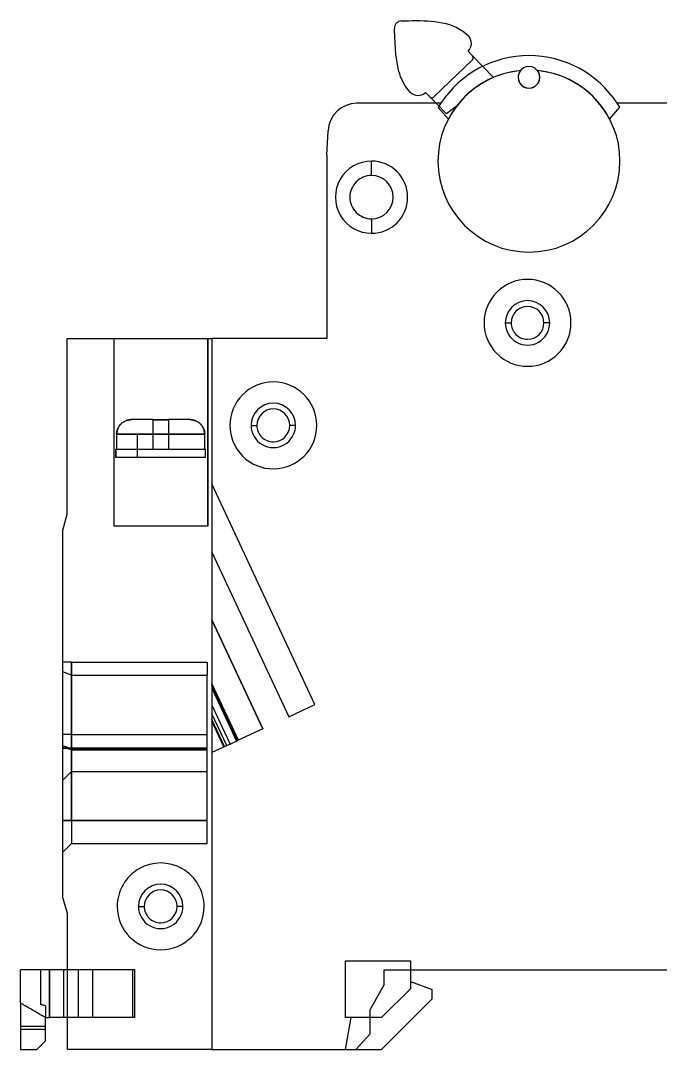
# Model space of a CAD drawing. Header units: millimetres. Extents: x -51.3 to 37.3, y -51.5 to 19.7.
# Drawn here: x -51.3 to -7, y -51.5 to 19.7 of the extents above; entities that cross this region are included whole.
import ezdxf

# ---------------------------------------------------------------- set-up
doc = ezdxf.new("R2010")
doc.units = ezdxf.units.MM
doc.layers.add('MAIN-1', color=7, linetype='Continuous')
doc.layers.add('MAIN-2', color=7, linetype='Continuous')

msp = doc.modelspace()

# ---------------------------------------------------------------- linework, layer by layer
at = {"layer": 'MAIN-1'}
for p, q in [((-24.938, 19.702), (-24.68, 19.711)), ((-24.68, 19.711), (-24.423, 19.719)), ((-24.423, 19.719), (-24.165, 19.725)), ((-24.165, 19.725), (-23.907, 19.728)), ((-23.907, 19.728), (-23.649, 19.727)), ((-23.649, 19.727), (-23.391, 19.721)), ((-23.391, 19.721), (-23.134, 19.709)), ((-23.134, 19.709), (-22.876, 19.691)), ((-22.876, 19.691), (-22.62, 19.664)), ((-22.62, 19.664), (-22.364, 19.628)), ((-22.364, 19.628), (-22.111, 19.582)), ((-22.111, 19.582), (-21.859, 19.524)), ((-21.859, 19.524), (-21.612, 19.452)), ((-21.612, 19.452), (-21.369, 19.366)), ((-21.369, 19.366), (-21.132, 19.263)), ((-21.132, 19.263), (-20.905, 19.142)), ((-25.41, 19.075), (-25.415, 19.177)), ((-25.404, 18.973), (-25.41, 19.075)), ((-25.4, 18.871), (-25.404, 18.973)), ((-25.395, 18.769), (-25.4, 18.871)), ((-25.39, 18.667), (-25.395, 18.769)), ((-25.386, 18.566), (-25.39, 18.667)), ((-25.381, 18.464), (-25.386, 18.566)), ((-20.905, 19.142), (-20.688, 19.002)), ((-20.688, 19.002), (-20.484, 18.843)), ((-20.484, 18.843), (-20.297, 18.667)), ((-25.374, 18.328), (-25.381, 18.464)), ((-25.368, 18.192), (-25.374, 18.328)), ((-25.36, 18.057), (-25.368, 18.192)), ((-25.352, 17.921), (-25.36, 18.057)), ((-25.343, 17.786), (-25.352, 17.921)), ((-25.333, 17.651), (-25.343, 17.786)), ((-25.322, 17.515), (-25.333, 17.651)), ((-25.309, 17.378), (-25.322, 17.515)), ((-25.294, 17.242), (-25.309, 17.378)), ((-25.277, 17.105), (-25.294, 17.242)), ((-25.258, 16.969), (-25.277, 17.105)), ((-20.315, 17.606), (-20.013, 17.293)), ((-20.012, 17.292), (-19.304, 16.559)), ((-25.237, 16.833), (-25.258, 16.969)), ((-25.214, 16.697), (-25.237, 16.833)), ((-25.187, 16.562), (-25.214, 16.697)), ((-25.147, 16.384), (-25.187, 16.562)), ((-25.101, 16.207), (-25.147, 16.384)), ((-20.018, 17.01), (-22.68, 14.44)), ((-25.048, 16.032), (-25.101, 16.207)), ((-24.989, 15.86), (-25.048, 16.032)), ((-24.921, 15.69), (-24.989, 15.86)), ((-24.845, 15.524), (-24.921, 15.69)), ((-24.759, 15.363), (-24.845, 15.524)), ((-24.665, 15.206), (-24.759, 15.363)), ((-24.561, 15.056), (-24.665, 15.206)), ((-24.448, 14.913), (-24.561, 15.056)), ((-24.326, 14.777), (-24.448, 14.913)), ((-22.962, 14.445), (-23.265, 14.759)), ((-22.533, 14), (-22.962, 14.445)), ((-22.207, 14), (-28.013, 14)), ((12.9, 14), (-9.993, 14)), ((-30.1, 10.4), (-30.011, 12.105)), ((-30.1, 10.4), (-30.1, -2.278)), ((-48.069, -2.278), (-38.052, -2.278)), ((-48.069, -14.446), (-48.069, -2.278)), ((-38.052, -2.278), (-38.052, -51.5)), ((-30.1, -2.278), (-38.052, -2.278)), ((-38.052, -2.278), (-38.052, -51.5)), ((-48.374, -15.545), (-48.069, -14.446)), ((-48.374, -40.975), (-48.374, -15.545)), ((-48.374, -35.65), (-48.374, -35.65)), ((-48.045, -42.09), (-48.374, -40.975)), ((-48.045, -51.5), (-48.045, -42.09)), ((-49.3, -46), (-51.3, -46)), ((-51.3, -48.3), (-51.3, -46)), ((-48.045, -46), (-49.3, -46)), ((-49.3, -46), (-49.3, -49.3)), ((-26.122, -47.011), (-26.124, -46)), ((-26.124, -46), (10.025, -46)), ((-24.3, -46), (-24.3, -47.3)), ((-24.3, -46.8), (-22.8, -47.346)), ((-26.122, -47.011), (-27.103, -48.732)), ((-24.3, -47.3), (-26.3, -49.3)), ((-22.8, -48), (-22.8, -47.346)), ((-51.3, -48.3), (-51.3, -50.093)), ((-51.294, -48.303), (-51.3, -48.3)), ((-51.277, -48.313), (-51.294, -48.303)), ((-51.251, -48.328), (-51.277, -48.313)), ((-51.217, -48.348), (-51.251, -48.328)), ((-51.177, -48.371), (-51.217, -48.348)), ((-51.13, -48.398), (-51.177, -48.371)), ((-51.078, -48.428), (-51.13, -48.398)), ((-51.02, -48.462), (-51.078, -48.428)), ((-22.8, -48), (-26.3, -51.5)), ((-50.957, -48.498), (-51.02, -48.462)), ((-50.89, -48.537), (-50.957, -48.498)), ((-50.817, -48.579), (-50.89, -48.537)), ((-50.74, -48.623), (-50.817, -48.579)), ((-50.659, -48.67), (-50.74, -48.623)), ((-50.573, -48.72), (-50.659, -48.67)), ((-50.483, -48.772), (-50.573, -48.72)), ((-50.387, -48.827), (-50.483, -48.772)), ((-50.287, -48.885), (-50.387, -48.827)), ((-50.182, -48.946), (-50.287, -48.885)), ((-50.072, -49.009), (-50.182, -48.946)), ((-49.956, -49.076), (-50.072, -49.009)), ((-49.833, -49.147), (-49.956, -49.076)), ((-49.705, -49.221), (-49.833, -49.147)), ((-27.103, -50.42), (-27.103, -48.732)), ((-49.568, -49.3), (-49.705, -49.221)), ((-49.568, -50.093), (-49.568, -49.3)), ((-49.568, -49.3), (-49.3, -49.3)), ((-48.045, -49.3), (-49.3, -49.3)), ((-26.3, -49.3), (-27.103, -49.3)), ((-51.3, -50.093), (-51.3, -51.5)), ((-51.3, -50.093), (-49.568, -50.093)), ((-49.568, -50.9), (-49.568, -50.093)), ((-27.103, -50.42), (-28.085, -51.5)), ((-50.168, -51.5), (-49.568, -50.9)), ((-51.3, -51.5), (-50.168, -51.5)), ((-38.052, -51.5), (-48.045, -51.5)), ((-38.052, -51.5), (-28.085, -51.5)), ((-28.796, -51.5), (-26.3, -51.5))]:
    msp.add_line(p, q, dxfattribs=at)
for centre, radius, start, end in [((-24.917, 19.203), 0.499, 92.46061, 182.96859), ((-20.836, 18.146), 0.75, 0, 43.98866), ((-20.836, 18.146), 0.75, 313.99, 0), ((-16.1, 10), 7.3, 33.22617, 146.77385), ((-20.157, 17.154), 0.2, 313.99011, 0), ((-20.157, 17.154), 0.2, 0, 43.99015), ((-16.1, 15.8), 0.75, 0, 180.00002), ((-16.1, 15.8), 0.75, 180.00002, 0), ((-16.1, 15.8), 0.75, 0, 39.10529), ((-23.786, 15.298), 0.75, 223.99128, 313.99), ((-22.819, 14.584), 0.2, 223.99013, 313.99011), ((-28.013, 12), 2, 89.99998, 177.00001)]:
    msp.add_arc(centre, radius, start, end, dxfattribs=at)
at = {"layer": 'MAIN-2'}
for p, q in [((-24.938, 19.702), (-24.938, 19.702)), ((-25.415, 19.177), (-25.415, 19.177)), ((-20.297, 18.667), (-20.297, 18.667)), ((-25.381, 18.464), (-25.381, 18.464)), ((-25.322, 17.515), (-25.322, 17.515)), ((-20.315, 17.606), (-20.315, 17.606)), ((-20.013, 17.293), (-20.013, 17.293)), ((-20.013, 17.293), (-20.013, 17.293)), ((-20.013, 17.293), (-20.012, 17.292)), ((-25.187, 16.562), (-25.187, 16.562)), ((-20.018, 17.01), (-20.018, 17.01)), ((-20.018, 17.01), (-20.018, 17.01)), ((-19.304, 16.559), (-18.568, 15.796)), ((-18.568, 15.796), (-18.568, 15.796)), ((-16.85, 15.8), (-16.85, 15.8)), ((-16.691, 16.262), (-16.691, 16.262)), ((-16.682, 16.273), (-16.682, 16.273)), ((-15.518, 16.273), (-15.518, 16.273)), ((-15.509, 16.262), (-15.509, 16.262)), ((-15.35, 15.8), (-15.35, 15.8)), ((-24.326, 14.777), (-24.326, 14.777)), ((-23.265, 14.759), (-23.265, 14.759)), ((-22.962, 14.445), (-22.962, 14.445)), ((-22.962, 14.445), (-22.962, 14.445)), ((-22.68, 14.44), (-22.68, 14.44)), ((-22.68, 14.44), (-22.68, 14.44)), ((-28.013, 14), (-28.013, 14)), ((-21.821, 13.263), (-22.533, 14)), ((-22.381, 13.72), (-21.677, 12.909)), ((-22.381, 13.72), (-22.381, 13.72)), ((-22.207, 14), (-22.207, 14)), ((-22.207, 14), (-22.207, 14)), ((-22.207, 14), (-22.207, 14)), ((-21.118, 13.809), (-21.821, 13.263)), ((-21.118, 13.809), (-21.118, 13.809)), ((-10.523, 12.909), (-9.814, 13.726)), ((-9.993, 14), (-9.993, 14)), ((-9.993, 14), (-9.993, 14)), ((-9.993, 14), (-9.993, 14)), ((-9.814, 13.726), (-9.993, 14)), ((-9.814, 13.726), (-9.814, 13.726)), ((-21.821, 13.263), (-21.821, 13.263)), ((-21.677, 12.909), (-21.677, 12.909)), ((-10.523, 12.909), (-10.523, 12.909)), ((-30.011, 12.105), (-30.011, 12.105)), ((-30.1, 10.4), (-30.1, 10.4)), ((-27, 9), (-27, 10)), ((-27, 9), (-27, 9)), ((-27, 6), (-27, 6)), ((-27, 6), (-27, 5)), ((-16.2, 1.808), (-16.2, 1.808)), ((-17.738, -1.2), (-17.338, -1.2)), ((-17.738, -1.2), (-17.738, -1.2)), ((-14.662, -1.2), (-15.062, -1.2)), ((-14.662, -1.2), (-14.662, -1.2)), ((-48.069, -2.278), (-48.069, -2.278)), ((-44.854, -2.278), (-44.854, -15.278)), ((-44.854, -2.278), (-44.854, -15.278)), ((-38.347, -2.278), (-38.347, -15.278)), ((-38.346, -2.278), (-38.346, -15.278)), ((-38.346, -2.278), (-38.346, -15.278)), ((-38.346, -2.278), (-38.346, -15.278)), ((-38.052, -2.278), (-38.052, -2.278)), ((-38.052, -2.278), (-38.052, -2.278)), ((-30.1, -2.278), (-30.1, -2.278)), ((-16.2, -4.208), (-16.2, -4.208)), ((-33.8, -5.292), (-33.8, -5.292)), ((-44.585, -8.55), (-44.568, -8.508)), ((-44.584, -8.55), (-44.567, -8.508)), ((-44.559, -8.511), (-44.576, -8.553)), ((-44.558, -8.511), (-44.575, -8.553)), ((-44.568, -8.508), (-44.549, -8.467)), ((-44.567, -8.508), (-44.548, -8.467)), ((-44.54, -8.47), (-44.559, -8.511)), ((-44.539, -8.47), (-44.558, -8.511)), ((-44.549, -8.467), (-44.528, -8.427)), ((-44.548, -8.467), (-44.528, -8.427)), ((-44.519, -8.43), (-44.54, -8.47)), ((-44.519, -8.43), (-44.539, -8.47)), ((-44.528, -8.427), (-44.505, -8.388)), ((-44.528, -8.427), (-44.506, -8.388)), ((-44.497, -8.391), (-44.519, -8.43)), ((-44.497, -8.391), (-44.519, -8.43)), ((-44.506, -8.388), (-44.482, -8.351)), ((-44.505, -8.388), (-44.481, -8.351)), ((-44.473, -8.353), (-44.497, -8.391)), ((-44.473, -8.353), (-44.497, -8.391)), ((-44.482, -8.351), (-44.456, -8.314)), ((-44.481, -8.351), (-44.456, -8.314)), ((-44.447, -8.317), (-44.473, -8.353)), ((-44.447, -8.317), (-44.473, -8.353)), ((-44.456, -8.314), (-44.429, -8.279)), ((-44.456, -8.314), (-44.429, -8.279)), ((-44.42, -8.281), (-44.447, -8.317)), ((-44.42, -8.281), (-44.447, -8.317)), ((-44.429, -8.279), (-44.4, -8.245)), ((-44.429, -8.279), (-44.401, -8.245)), ((-44.391, -8.247), (-44.42, -8.281)), ((-44.391, -8.247), (-44.42, -8.281)), ((-44.401, -8.245), (-44.37, -8.212)), ((-44.4, -8.245), (-44.37, -8.212)), ((-44.361, -8.214), (-44.391, -8.247)), ((-44.36, -8.214), (-44.391, -8.247)), ((-44.37, -8.212), (-44.338, -8.181)), ((-44.37, -8.212), (-44.338, -8.181)), ((-44.329, -8.182), (-44.361, -8.214)), ((-44.328, -8.182), (-44.36, -8.214)), ((-44.338, -8.181), (-44.304, -8.15)), ((-44.338, -8.181), (-44.305, -8.15)), ((-44.295, -8.151), (-44.329, -8.182)), ((-44.294, -8.151), (-44.328, -8.182)), ((-44.305, -8.15), (-44.269, -8.121)), ((-44.304, -8.15), (-44.269, -8.121)), ((-44.259, -8.122), (-44.295, -8.151)), ((-44.258, -8.122), (-44.294, -8.151)), ((-44.269, -8.121), (-44.232, -8.094)), ((-44.269, -8.121), (-44.233, -8.094)), ((-44.222, -8.094), (-44.259, -8.122)), ((-44.221, -8.094), (-44.258, -8.122)), ((-44.233, -8.094), (-44.195, -8.068)), ((-44.232, -8.094), (-44.194, -8.068)), ((-44.183, -8.068), (-44.222, -8.094)), ((-44.182, -8.068), (-44.221, -8.094)), ((-44.195, -8.068), (-44.156, -8.044)), ((-44.194, -8.068), (-44.155, -8.044)), ((-44.144, -8.043), (-44.183, -8.068)), ((-44.143, -8.043), (-44.182, -8.068)), ((-44.156, -8.044), (-44.116, -8.021)), ((-44.155, -8.044), (-44.116, -8.021)), ((-44.104, -8.021), (-44.144, -8.043)), ((-44.103, -8.021), (-44.143, -8.043)), ((-44.116, -8.021), (-44.075, -8.001)), ((-44.116, -8.021), (-44.076, -8.001)), ((-44.063, -8.001), (-44.104, -8.021)), ((-44.063, -8.001), (-44.103, -8.021)), ((-44.076, -8.001), (-44.035, -7.983)), ((-44.075, -8.001), (-44.034, -7.983)), ((-44.022, -7.982), (-44.063, -8.001)), ((-44.021, -7.982), (-44.063, -8.001)), ((-44.035, -7.983), (-43.993, -7.966)), ((-44.034, -7.983), (-43.992, -7.966)), ((-43.98, -7.966), (-44.022, -7.982)), ((-43.979, -7.966), (-44.021, -7.982)), ((-43.993, -7.966), (-43.949, -7.951)), ((-43.992, -7.966), (-43.949, -7.951)), ((-43.936, -7.951), (-43.98, -7.966)), ((-43.936, -7.951), (-43.979, -7.966)), ((-43.949, -7.951), (-43.905, -7.938)), ((-43.949, -7.951), (-43.905, -7.938)), ((-43.892, -7.938), (-43.936, -7.951)), ((-43.891, -7.938), (-43.936, -7.951)), ((-43.905, -7.938), (-43.86, -7.926)), ((-43.905, -7.938), (-43.86, -7.926)), ((-43.846, -7.926), (-43.892, -7.938)), ((-43.846, -7.926), (-43.891, -7.938)), ((-43.86, -7.926), (-43.814, -7.917)), ((-43.86, -7.926), (-43.814, -7.917)), ((-43.8, -7.917), (-43.846, -7.926)), ((-43.799, -7.917), (-43.846, -7.926)), ((-43.814, -7.917), (-43.767, -7.91)), ((-43.814, -7.917), (-43.768, -7.91)), ((-43.753, -7.91), (-43.8, -7.917)), ((-43.753, -7.91), (-43.799, -7.917)), ((-43.768, -7.91), (-43.721, -7.904)), ((-43.767, -7.91), (-43.72, -7.904)), ((-43.706, -7.904), (-43.753, -7.91)), ((-43.705, -7.904), (-43.753, -7.91)), ((-43.721, -7.904), (-43.673, -7.901)), ((-43.72, -7.904), (-43.672, -7.901)), ((-43.658, -7.901), (-43.706, -7.904)), ((-43.657, -7.901), (-43.705, -7.904)), ((-43.673, -7.901), (-43.624, -7.9)), ((-43.672, -7.901), (-43.623, -7.9)), ((-43.609, -7.9), (-43.658, -7.901)), ((-43.608, -7.9), (-43.657, -7.901)), ((-43.624, -7.9), (-43.623, -7.9)), ((-43.623, -7.9), (-43.609, -7.9)), ((-42.15, -7.9), (-43.609, -7.9)), ((-42.15, -7.901), (-42.15, -7.9)), ((-42.15, -7.9), (-42.15, -7.9)), ((-42.15, -7.9), (-42.15, -7.9)), ((-42.15, -7.9), (-42.15, -7.9)), ((-42.15, -7.9), (-42.15, -7.9)), ((-42.15, -7.9), (-42.15, -7.9)), ((-42.15, -7.903), (-42.15, -7.901)), ((-42.15, -7.906), (-42.15, -7.903)), ((-42.15, -7.909), (-42.15, -7.906)), ((-42.001, -7.907), (-42.15, -7.911)), ((-42.15, -7.912), (-41.996, -7.907)), ((-42.15, -7.913), (-41.993, -7.908)), ((-41.992, -7.908), (-42.15, -7.913)), ((-42.15, -7.913), (-42.15, -7.909)), ((-42.15, -7.913), (-42.15, -9.95)), ((-41.845, -7.905), (-42.001, -7.907)), ((-41.996, -7.907), (-41.839, -7.905)), ((-41.993, -7.908), (-41.836, -7.906)), ((-41.835, -7.906), (-41.992, -7.908)), ((-41.682, -7.904), (-41.845, -7.905)), ((-41.839, -7.905), (-41.68, -7.904)), ((-41.836, -7.906), (-41.679, -7.905)), ((-41.678, -7.904), (-41.835, -7.906)), ((-41.518, -7.904), (-41.682, -7.904)), ((-41.68, -7.904), (-41.519, -7.904)), ((-41.679, -7.905), (-41.521, -7.905)), ((-41.524, -7.904), (-41.678, -7.904)), ((-41.372, -7.906), (-41.524, -7.904)), ((-41.521, -7.905), (-41.364, -7.906)), ((-41.519, -7.904), (-41.358, -7.905)), ((-41.357, -7.905), (-41.518, -7.904)), ((-41.214, -7.908), (-41.372, -7.906)), ((-41.364, -7.906), (-41.207, -7.908)), ((-41.358, -7.905), (-41.202, -7.907)), ((-41.201, -7.907), (-41.357, -7.905)), ((-41.05, -7.913), (-41.214, -7.908)), ((-41.207, -7.908), (-41.05, -7.913)), ((-41.202, -7.907), (-41.05, -7.912)), ((-41.05, -7.911), (-41.201, -7.907)), ((-41.05, -7.9), (-41.05, -7.9)), ((-41.05, -7.9), (-41.05, -7.901)), ((-39.591, -7.9), (-41.05, -7.9)), ((-41.05, -7.9), (-41.05, -7.9)), ((-41.05, -7.9), (-41.05, -7.9)), ((-41.05, -7.9), (-41.05, -7.9)), ((-41.05, -7.9), (-41.05, -7.9)), ((-41.05, -7.901), (-41.05, -7.902)), ((-41.05, -7.902), (-41.05, -7.904)), ((-41.05, -7.904), (-41.05, -7.907)), ((-41.05, -7.907), (-41.05, -7.91)), ((-41.05, -7.91), (-41.05, -7.913)), ((-41.05, -7.913), (-41.05, -9.95)), ((-39.542, -7.901), (-39.592, -7.9)), ((-39.542, -7.901), (-39.591, -7.9)), ((-39.577, -7.9), (-39.591, -7.9)), ((-39.577, -7.9), (-39.528, -7.901)), ((-39.576, -7.9), (-39.577, -7.9)), ((-39.576, -7.9), (-39.528, -7.901)), ((-39.493, -7.904), (-39.542, -7.901)), ((-39.494, -7.904), (-39.542, -7.901)), ((-39.528, -7.901), (-39.481, -7.904)), ((-39.528, -7.901), (-39.48, -7.904)), ((-39.446, -7.91), (-39.494, -7.904)), ((-39.446, -7.91), (-39.493, -7.904)), ((-39.481, -7.904), (-39.434, -7.909)), ((-39.48, -7.904), (-39.433, -7.909)), ((-39.399, -7.917), (-39.446, -7.91)), ((-39.399, -7.917), (-39.446, -7.91)), ((-39.434, -7.909), (-39.388, -7.917)), ((-39.433, -7.909), (-39.387, -7.917)), ((-39.352, -7.927), (-39.399, -7.917)), ((-39.353, -7.927), (-39.399, -7.917)), ((-39.388, -7.917), (-39.342, -7.926)), ((-39.387, -7.917), (-39.341, -7.926)), ((-39.308, -7.938), (-39.353, -7.927)), ((-39.307, -7.938), (-39.352, -7.927)), ((-39.342, -7.926), (-39.297, -7.937)), ((-39.341, -7.926), (-39.296, -7.937)), ((-39.263, -7.951), (-39.308, -7.938)), ((-39.262, -7.951), (-39.307, -7.938)), ((-39.297, -7.937), (-39.252, -7.951)), ((-39.296, -7.937), (-39.252, -7.951)), ((-39.22, -7.966), (-39.263, -7.951)), ((-39.219, -7.966), (-39.262, -7.951)), ((-39.252, -7.951), (-39.209, -7.966)), ((-39.252, -7.951), (-39.209, -7.965)), ((-39.177, -7.983), (-39.22, -7.966)), ((-39.177, -7.983), (-39.219, -7.966)), ((-39.209, -7.965), (-39.166, -7.982)), ((-39.209, -7.966), (-39.167, -7.982)), ((-39.136, -8.001), (-39.177, -7.983)), ((-39.136, -8.001), (-39.177, -7.983)), ((-39.167, -7.982), (-39.126, -8.001)), ((-39.166, -7.982), (-39.125, -8.001)), ((-39.095, -8.022), (-39.136, -8.001)), ((-39.096, -8.022), (-39.136, -8.001)), ((-39.126, -8.001), (-39.085, -8.021)), ((-39.125, -8.001), (-39.085, -8.021)), ((-39.056, -8.044), (-39.096, -8.022)), ((-39.055, -8.044), (-39.095, -8.022)), ((-39.085, -8.021), (-39.045, -8.043)), ((-39.085, -8.021), (-39.045, -8.043)), ((-39.017, -8.068), (-39.056, -8.044)), ((-39.016, -8.068), (-39.055, -8.044)), ((-39.045, -8.043), (-39.006, -8.068)), ((-39.045, -8.043), (-39.006, -8.067)), ((-38.979, -8.094), (-39.017, -8.068)), ((-38.978, -8.094), (-39.016, -8.068)), ((-39.006, -8.067), (-38.968, -8.094)), ((-39.006, -8.068), (-38.968, -8.094)), ((-38.942, -8.122), (-38.979, -8.094)), ((-38.941, -8.122), (-38.978, -8.094)), ((-38.968, -8.094), (-38.931, -8.121)), ((-38.968, -8.094), (-38.931, -8.121)), ((-38.906, -8.151), (-38.942, -8.122)), ((-38.906, -8.151), (-38.941, -8.122)), ((-38.931, -8.121), (-38.896, -8.151)), ((-38.931, -8.121), (-38.895, -8.151)), ((-38.872, -8.181), (-38.906, -8.151)), ((-38.873, -8.181), (-38.906, -8.151)), ((-38.896, -8.151), (-38.862, -8.181)), ((-38.895, -8.151), (-38.861, -8.181)), ((-38.841, -8.213), (-38.873, -8.181)), ((-38.84, -8.213), (-38.872, -8.181)), ((-38.862, -8.181), (-38.83, -8.213)), ((-38.861, -8.181), (-38.829, -8.213)), ((-38.81, -8.246), (-38.841, -8.213)), ((-38.81, -8.246), (-38.84, -8.213)), ((-38.83, -8.213), (-38.799, -8.246)), ((-38.829, -8.213), (-38.799, -8.246)), ((-38.781, -8.28), (-38.81, -8.246)), ((-38.782, -8.28), (-38.81, -8.246)), ((-38.799, -8.246), (-38.77, -8.281)), ((-38.799, -8.246), (-38.77, -8.281)), ((-38.754, -8.315), (-38.782, -8.28)), ((-38.754, -8.315), (-38.781, -8.28)), ((-38.77, -8.281), (-38.743, -8.316)), ((-38.77, -8.281), (-38.743, -8.316)), ((-38.729, -8.351), (-38.754, -8.315)), ((-38.729, -8.351), (-38.754, -8.315)), ((-38.743, -8.316), (-38.717, -8.353)), ((-38.743, -8.316), (-38.717, -8.353)), ((-38.705, -8.388), (-38.729, -8.351)), ((-38.705, -8.388), (-38.729, -8.351)), ((-38.717, -8.353), (-38.693, -8.39)), ((-38.717, -8.353), (-38.693, -8.39)), ((-38.682, -8.427), (-38.705, -8.388)), ((-38.683, -8.427), (-38.705, -8.388)), ((-38.693, -8.39), (-38.671, -8.429)), ((-38.693, -8.39), (-38.671, -8.429)), ((-38.662, -8.467), (-38.683, -8.427)), ((-38.662, -8.467), (-38.682, -8.427)), ((-38.671, -8.429), (-38.651, -8.469)), ((-38.671, -8.429), (-38.65, -8.469)), ((-38.643, -8.508), (-38.662, -8.467)), ((-38.643, -8.508), (-38.662, -8.467)), ((-38.651, -8.469), (-38.632, -8.51)), ((-38.65, -8.469), (-38.631, -8.51)), ((-38.626, -8.55), (-38.643, -8.508)), ((-38.626, -8.55), (-38.643, -8.508)), ((-38.632, -8.51), (-38.615, -8.552)), ((-38.631, -8.51), (-38.614, -8.552)), ((-35.338, -8.3), (-34.938, -8.3)), ((-35.338, -8.3), (-35.338, -8.3)), ((-32.262, -8.3), (-32.662, -8.3)), ((-32.262, -8.3), (-32.262, -8.3)), ((-44.649, -8.9), (-44.648, -8.855)), ((-44.649, -8.9), (-44.648, -8.855)), ((-44.649, -8.9), (-44.649, -9.95)), ((-44.649, -8.9), (-38.551, -8.9)), ((-44.649, -8.9), (-44.649, -9.95)), ((-44.649, -8.9), (-43.209, -8.9)), ((-44.648, -8.855), (-44.645, -8.81)), ((-44.648, -8.855), (-44.645, -8.81)), ((-44.645, -8.81), (-44.64, -8.766)), ((-44.645, -8.81), (-44.64, -8.766)), ((-44.64, -8.766), (-44.632, -8.722)), ((-44.64, -8.766), (-44.633, -8.722)), ((-44.638, -8.856), (-44.639, -8.9)), ((-44.638, -8.856), (-44.639, -8.9)), ((-38.561, -8.9), (-44.639, -8.9)), ((-44.639, -9.95), (-44.639, -8.9)), ((-38.561, -8.9), (-44.639, -8.9)), ((-44.639, -9.95), (-44.639, -8.9)), ((-44.635, -8.812), (-44.638, -8.856)), ((-44.635, -8.812), (-44.638, -8.856)), ((-44.63, -8.768), (-44.635, -8.812)), ((-44.63, -8.768), (-44.635, -8.812)), ((-44.633, -8.722), (-44.624, -8.678)), ((-44.632, -8.722), (-44.623, -8.678)), ((-44.623, -8.724), (-44.63, -8.768)), ((-44.623, -8.724), (-44.63, -8.768)), ((-44.624, -8.678), (-44.613, -8.635)), ((-44.623, -8.678), (-44.612, -8.635)), ((-44.614, -8.681), (-44.623, -8.724)), ((-44.614, -8.681), (-44.623, -8.724)), ((-44.604, -8.638), (-44.614, -8.681)), ((-44.603, -8.638), (-44.614, -8.681)), ((-44.613, -8.635), (-44.6, -8.592)), ((-44.612, -8.635), (-44.599, -8.592)), ((-44.591, -8.595), (-44.604, -8.638)), ((-44.59, -8.595), (-44.603, -8.638)), ((-44.6, -8.592), (-44.585, -8.55)), ((-44.599, -8.592), (-44.584, -8.55)), ((-44.576, -8.553), (-44.591, -8.595)), ((-44.575, -8.553), (-44.59, -8.595)), ((-43.209, -10.52), (-43.209, -8.9)), ((-43.209, -8.9), (-38.551, -8.9)), ((-38.61, -8.592), (-38.626, -8.55)), ((-38.611, -8.592), (-38.626, -8.55)), ((-38.615, -8.552), (-38.6, -8.594)), ((-38.614, -8.552), (-38.6, -8.594)), ((-38.598, -8.635), (-38.611, -8.592)), ((-38.597, -8.635), (-38.61, -8.592)), ((-38.6, -8.594), (-38.587, -8.637)), ((-38.6, -8.594), (-38.587, -8.637)), ((-38.587, -8.679), (-38.598, -8.635)), ((-38.586, -8.679), (-38.597, -8.635)), ((-38.587, -8.637), (-38.576, -8.68)), ((-38.587, -8.637), (-38.576, -8.68)), ((-38.578, -8.722), (-38.587, -8.679)), ((-38.577, -8.722), (-38.586, -8.679)), ((-38.571, -8.766), (-38.578, -8.722)), ((-38.57, -8.766), (-38.577, -8.722)), ((-38.576, -8.68), (-38.567, -8.724)), ((-38.576, -8.68), (-38.567, -8.724)), ((-38.565, -8.811), (-38.571, -8.766)), ((-38.565, -8.811), (-38.57, -8.766)), ((-38.567, -8.724), (-38.56, -8.768)), ((-38.567, -8.724), (-38.56, -8.768)), ((-38.562, -8.855), (-38.565, -8.811)), ((-38.562, -8.855), (-38.565, -8.811)), ((-38.561, -8.9), (-38.562, -8.855)), ((-38.561, -8.9), (-38.562, -8.855)), ((-38.561, -8.9), (-38.561, -9.95)), ((-38.561, -8.9), (-38.561, -9.95)), ((-38.56, -8.768), (-38.555, -8.811)), ((-38.56, -8.768), (-38.555, -8.811)), ((-38.555, -8.811), (-38.552, -8.856)), ((-38.555, -8.811), (-38.552, -8.856)), ((-38.552, -8.856), (-38.551, -8.9)), ((-38.552, -8.856), (-38.551, -8.9)), ((-38.551, -9.95), (-38.551, -8.9)), ((-38.551, -9.95), (-38.551, -8.9)), ((-44.7, -9.95), (-44.639, -9.95)), ((-44.7, -10.52), (-44.7, -9.95)), ((-44.7, -9.95), (-44.7, -10.52)), ((-44.674, -10.52), (-44.674, -9.95)), ((-44.674, -10.52), (-44.674, -9.95)), ((-44.639, -9.95), (-42.15, -9.95)), ((-42.15, -9.95), (-41.05, -9.95)), ((-42.15, -9.95), (-42.15, -9.95)), ((-42.15, -9.95), (-42.15, -9.95)), ((-42.15, -9.95), (-42.15, -9.95)), ((-42.15, -9.95), (-42.15, -9.95)), ((-41.05, -9.95), (-41.05, -9.95)), ((-41.05, -9.95), (-38.561, -9.95)), ((-41.05, -9.95), (-41.05, -9.95)), ((-41.05, -9.95), (-41.05, -9.95)), ((-41.05, -9.95), (-41.05, -9.95)), ((-38.5, -9.95), (-38.561, -9.95)), ((-38.5, -10.52), (-38.5, -9.95)), ((-38.5, -10.52), (-38.5, -9.95)), ((-38.5, -10.52), (-44.7, -10.52)), ((-33.8, -11.308), (-33.8, -11.308)), ((-38.052, -12.335), (-38.052, -12.335)), ((-30.923, -27.624), (-38.052, -12.335)), ((-48.069, -14.446), (-48.069, -14.446)), ((-48.374, -15.545), (-48.374, -15.545)), ((-38.346, -15.278), (-44.854, -15.278)), ((-38.346, -15.278), (-38.346, -15.278)), ((-38.346, -15.278), (-38.346, -15.278)), ((-38.346, -15.278), (-38.346, -15.278)), ((-38.346, -15.278), (-38.346, -15.278)), ((-38.346, -15.278), (-38.346, -15.278)), ((-38.346, -15.278), (-38.346, -15.278)), ((-38.052, -17.067), (-38.052, -17.067)), ((-38.052, -17.067), (-32.736, -28.469)), ((-38.052, -21.752), (-34.53, -29.306)), ((-34.53, -29.306), (-38.052, -21.752)), ((-38.052, -21.752), (-38.052, -21.752)), ((-48.374, -24.7), (-48.374, -24.7)), ((-47.774, -24.7), (-48.374, -24.7)), ((-47.774, -24.7), (-47.774, -25.6)), ((-47.774, -25.6), (-47.774, -24.7)), ((-47.774, -24.7), (-38.374, -24.7)), ((-38.374, -24.7), (-38.374, -25.6)), ((-38.374, -24.7), (-38.374, -24.7)), ((-47.774, -25.6), (-48.374, -25.351)), ((-47.774, -25.6), (-48.374, -25.351)), ((-47.774, -30.65), (-47.774, -25.6)), ((-47.774, -25.6), (-38.374, -25.6)), ((-47.774, -25.6), (-47.774, -30.65)), ((-47.774, -25.6), (-38.374, -25.6)), ((-38.374, -30.65), (-38.374, -25.6)), ((-36.221, -30.094), (-38.052, -26.167)), ((-36.27, -30.117), (-38.052, -26.295)), ((-38.052, -26.484), (-38.052, -26.484)), ((-38.052, -26.484), (-36.343, -30.151)), ((-38.052, -27.662), (-36.794, -30.361)), ((-32.736, -28.469), (-30.923, -27.624)), ((-30.923, -27.624), (-30.923, -27.624)), ((-37.027, -30.47), (-38.052, -28.27)), ((-32.736, -28.469), (-32.736, -28.469)), ((-37.173, -30.538), (-38.052, -28.652)), ((-38.052, -28.78), (-38.052, -28.78)), ((-37.222, -30.561), (-38.052, -28.78)), ((-48.374, -29.7), (-48.374, -29.7)), ((-47.774, -29.7), (-48.374, -29.7)), ((-47.774, -30.7), (-47.774, -29.7)), ((-47.774, -29.7), (-38.374, -29.7)), ((-47.774, -29.7), (-47.774, -30.757)), ((-38.374, -29.7), (-38.374, -29.7)), ((-34.53, -29.306), (-36.274, -30.119)), ((-34.53, -29.306), (-34.53, -29.306)), ((-47.774, -30.7), (-48.374, -30.483)), ((-47.774, -30.757), (-48.374, -30.591)), ((-36.794, -30.361), (-38.052, -30.948)), ((-37.222, -30.561), (-37.222, -30.561)), ((-36.794, -30.361), (-36.221, -30.094)), ((-36.343, -30.151), (-36.343, -30.151)), ((-48.374, -30.65), (-47.774, -30.65)), ((-47.774, -30.65), (-48.374, -30.65)), ((-38.374, -30.65), (-47.774, -30.65)), ((-47.774, -30.65), (-47.774, -32.25)), ((-47.774, -30.65), (-38.374, -30.65)), ((-47.774, -30.65), (-47.774, -32.25)), ((-47.774, -30.7), (-47.774, -35.65)), ((-47.774, -30.7), (-38.374, -30.7)), ((-47.774, -35.65), (-47.774, -30.757)), ((-47.774, -30.757), (-38.374, -30.757)), ((-38.374, -32.25), (-38.374, -30.65)), ((-38.052, -30.948), (-38.052, -30.948)), ((-48.374, -32.85), (-47.774, -32.25)), ((-47.774, -32.25), (-47.774, -32.25)), ((-47.774, -32.25), (-38.374, -32.25)), ((-38.374, -32.25), (-38.374, -32.25)), ((-38.374, -35.65), (-38.374, -32.25)), ((-48.374, -32.85), (-48.374, -32.85)), ((-48.374, -35.65), (-47.774, -35.65)), ((-47.774, -35.65), (-48.374, -35.65)), ((-47.774, -35.65), (-47.774, -37.25)), ((-38.374, -35.65), (-47.774, -35.65)), ((-47.774, -35.65), (-47.774, -37.25)), ((-47.774, -35.65), (-38.374, -35.65)), ((-38.374, -37.25), (-38.374, -35.65)), ((-48.374, -37.85), (-47.774, -37.25)), ((-47.774, -37.25), (-38.374, -37.25)), ((-47.774, -37.25), (-47.774, -37.25)), ((-38.374, -37.25), (-38.374, -37.25)), ((-48.374, -37.85), (-48.374, -37.85)), ((-48.374, -40.975), (-48.374, -40.975)), ((-44.608, -41.6), (-44.608, -41.6)), ((-43.138, -41.6), (-42.738, -41.6)), ((-43.138, -41.6), (-43.138, -41.6)), ((-40.062, -41.6), (-40.462, -41.6)), ((-40.062, -41.6), (-40.062, -41.6)), ((-38.592, -41.6), (-38.592, -41.6)), ((-48.045, -42.09), (-48.045, -42.09)), ((-28.796, -45.373), (-24.3, -45.373)), ((-28.796, -49.3), (-28.796, -45.373)), ((-28.796, -45.373), (-28.796, -45.373)), ((-24.3, -45.373), (-24.3, -46)), ((-24.3, -45.373), (-24.3, -45.373)), ((-51.3, -46), (-51.3, -46)), ((-49.9, -48.386), (-49.9, -46)), ((-49.3, -49.3), (-49.3, -46)), ((-48.3, -46), (-48.3, -46)), ((-48.3, -46), (-48.3, -46)), ((-48.3, -46), (-48.3, -46)), ((-48.3, -46), (-48.3, -46)), ((-48.3, -49.3), (-48.3, -46)), ((-46.3, -46), (-48.045, -46)), ((-47.3, -49.3), (-47.3, -46)), ((-43.392, -46), (-46.3, -46)), ((-46.3, -49.3), (-46.3, -46)), ((-46.3, -49.3), (-46.3, -46)), ((-43.534, -46), (-43.534, -46)), ((-43.534, -49.3), (-43.534, -46)), ((-43.392, -46), (-43.392, -46)), ((-43.392, -49.3), (-43.392, -46)), ((-26.124, -46), (-26.124, -46)), ((-24.3, -46.8), (-24.3, -46.8)), ((-26.122, -47.011), (-26.122, -47.011)), ((-24.3, -47.3), (-24.3, -47.3)), ((-24.3, -47.3), (-24.3, -47.3)), ((-22.8, -47.346), (-22.8, -47.346)), ((-51.3, -48.3), (-51.3, -48.3)), ((-51.3, -48.3), (-51.3, -48.3)), ((-49.897, -48.387), (-49.9, -48.386)), ((-49.888, -48.39), (-49.897, -48.387)), ((-49.874, -48.394), (-49.888, -48.39)), ((-49.854, -48.4), (-49.874, -48.394)), ((-49.829, -48.408), (-49.854, -48.4)), ((-49.798, -48.417), (-49.829, -48.408)), ((-49.763, -48.428), (-49.798, -48.417)), ((-49.722, -48.44), (-49.763, -48.428)), ((-22.8, -48), (-22.8, -48)), ((-49.676, -48.454), (-49.722, -48.44)), ((-49.625, -48.47), (-49.676, -48.454)), ((-49.568, -48.487), (-49.625, -48.47)), ((-49.568, -48.487), (-49.568, -48.487)), ((-49.568, -48.487), (-49.568, -49.3)), ((-27.103, -48.732), (-27.103, -48.732)), ((-49.568, -49.3), (-49.568, -49.3)), ((-49.568, -49.3), (-49.568, -49.3)), ((-49.568, -49.3), (-49.568, -49.3)), ((-49.568, -49.3), (-49.568, -49.3)), ((-48.3, -49.3), (-48.3, -49.3)), ((-48.3, -49.3), (-48.3, -49.3)), ((-48.3, -49.3), (-48.3, -49.3)), ((-48.3, -49.3), (-48.3, -49.3)), ((-46.3, -49.3), (-48.045, -49.3)), ((-43.392, -49.3), (-46.3, -49.3)), ((-43.534, -49.3), (-43.534, -49.3)), ((-43.392, -49.3), (-43.392, -49.3)), ((-27.103, -49.3), (-28.796, -49.3)), ((-28.796, -49.3), (-28.796, -49.3)), ((-28.796, -51.5), (-28.402, -49.3)), ((-28.402, -49.3), (-28.402, -49.3)), ((-26.3, -49.3), (-26.3, -49.3)), ((-26.3, -49.3), (-26.3, -49.3)), ((-51.3, -49.894), (-49.568, -49.894)), ((-51.3, -49.894), (-51.3, -49.894)), ((-51.3, -50.093), (-51.3, -50.093)), ((-49.568, -49.894), (-49.568, -49.894)), ((-49.568, -50.093), (-49.568, -50.093)), ((-27.103, -50.42), (-27.103, -50.42)), ((-49.568, -50.9), (-49.568, -50.9)), ((-51.3, -51.5), (-51.3, -51.5)), ((-50.168, -51.5), (-50.168, -51.5)), ((-48.045, -51.5), (-48.045, -51.5)), ((-38.052, -51.5), (-38.052, -51.5)), ((-38.052, -51.5), (-38.052, -51.5)), ((-28.796, -51.5), (-28.796, -51.5)), ((-28.085, -51.5), (-28.085, -51.5)), ((-26.3, -51.5), (-26.3, -51.5))]:
    msp.add_line(p, q, dxfattribs=at)
for centre, radius, start, end in [((-16.1, 10), 6.3, 95.30053, 180.00002), ((-16.1, 10), 6.29, 95.38819, 152.4482), ((-16.1, 15.8), 0.75, 140.89473, 179.99998), ((-16.1, 15.8), 0.75, 179.99998, 0), ((-16.1, 10), 6.3, 0, 84.69949), ((-16.1, 10), 6.29, 27.55182, 84.61183), ((-16.1, 10), 7.3, 146.77385, 149.36494), ((-27, 7.5), 2.5, 89.99998, 270.00002), ((-27, 7.5), 2.5, 270.00002, 89.99998), ((-16.1, 10), 6.3, 180.00002, 0), ((-27, 7.5), 1.5, 89.99998, 180.00002), ((-27, 7.5), 1.5, 0, 89.99998), ((-27, 7.5), 1.5, 180.00002, 270.00002), ((-27, 7.5), 1.5, 270.00002, 0), ((-16.2, -1.2), 3.008, 89.99998, 180.00002), ((-16.2, -1.2), 3.008, 0, 89.99998), ((-16.2, -1.2), 1.538, 0, 179.99998), ((-16.2, -1.2), 1.138, 89.99998, 179.99998), ((-16.2, -1.2), 1.138, 0, 89.99998), ((-16.2, -1.2), 3.008, 180.00002, 270.00002), ((-16.2, -1.2), 1.538, 179.99998, 0), ((-16.2, -1.2), 1.138, 179.99998, 270.00002), ((-16.2, -1.2), 1.138, 270.00002, 0), ((-16.2, -1.2), 3.008, 270.00002, 0), ((-33.8, -8.3), 3.008, 89.99998, 180.00002), ((-33.8, -8.3), 3.008, 0, 89.99998), ((-33.8, -8.3), 1.538, 0, 179.99998), ((-33.8, -8.3), 1.138, 89.99998, 179.99998), ((-33.8, -8.3), 1.138, 0, 89.99998), ((-33.8, -8.3), 3.008, 180.00002, 270.00002), ((-33.8, -8.3), 1.538, 179.99998, 0), ((-33.8, -8.3), 1.138, 179.99998, 270.00002), ((-33.8, -8.3), 1.138, 270.00002, 0), ((-33.8, -8.3), 3.008, 270.00002, 0), ((-41.6, -41.6), 3.008, 0, 180.00002), ((-41.6, -41.6), 1.538, 0, 179.99998), ((-41.6, -41.6), 1.138, 89.99998, 179.99998), ((-41.6, -41.6), 1.138, 0, 89.99998), ((-41.6, -41.6), 3.008, 180.00002, 0), ((-41.6, -41.6), 1.538, 179.99998, 0), ((-41.6, -41.6), 1.138, 179.99998, 270.00002), ((-41.6, -41.6), 1.138, 270.00002, 0)]:
    msp.add_arc(centre, radius, start, end, dxfattribs=at)

doc.saveas('drawing.dxf')
